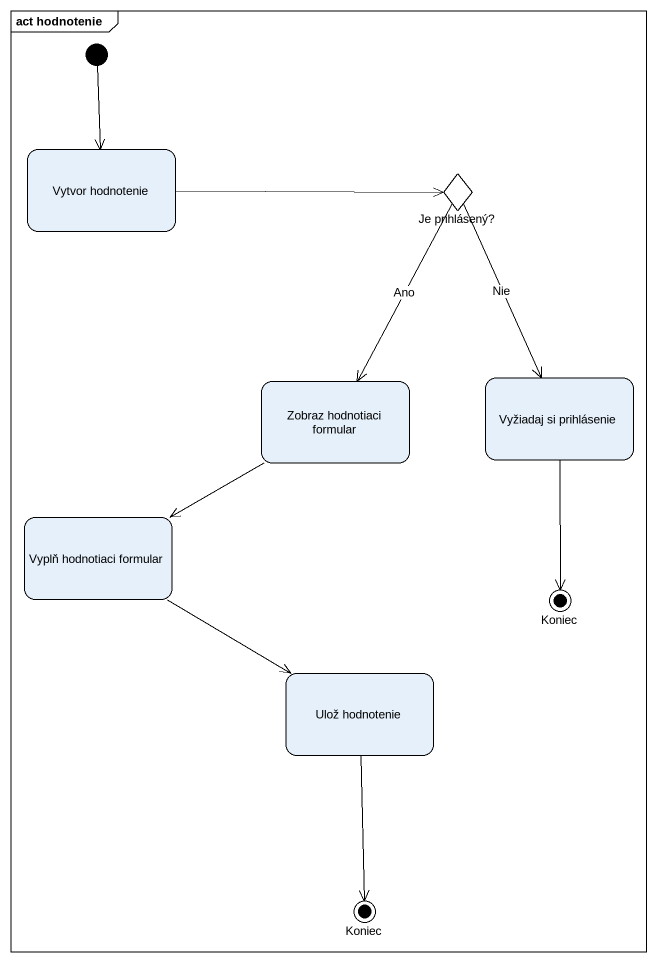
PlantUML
@startuml
mainframe act hodnotenie
hide empty description
state "Vytvor hodnotenie" as Vytvor_hodnotenie
state "Je prihlásený?" as Je_prihlásený <<choice>>
state "Zobraz hodnotiaci formular" as Zobraz_hodnotiaci_formular
state "Vyžiadaj si prihlásenie" as Vyžiadaj_si_prihlásenie
state "Vyplň hodnotiaci formular" as Vyplň_hodnotiaci_formular
state Koniec <<end>>
state "Ulož hodnotenie" as Ulož_hodnotenie
state "Koniec" as Koniec_2 <<end>>
[*] --> Vytvor_hodnotenie
Vytvor_hodnotenie -right-> Je_prihlásený
Je_prihlásený --> Zobraz_hodnotiaci_formular : Ano
Je_prihlásený --> Vyžiadaj_si_prihlásenie : Nie
Zobraz_hodnotiaci_formular -left-> Vyplň_hodnotiaci_formular
Vyžiadaj_si_prihlásenie --> Koniec
Vyplň_hodnotiaci_formular -right-> Ulož_hodnotenie
Ulož_hodnotenie --> Koniec_2
@enduml
